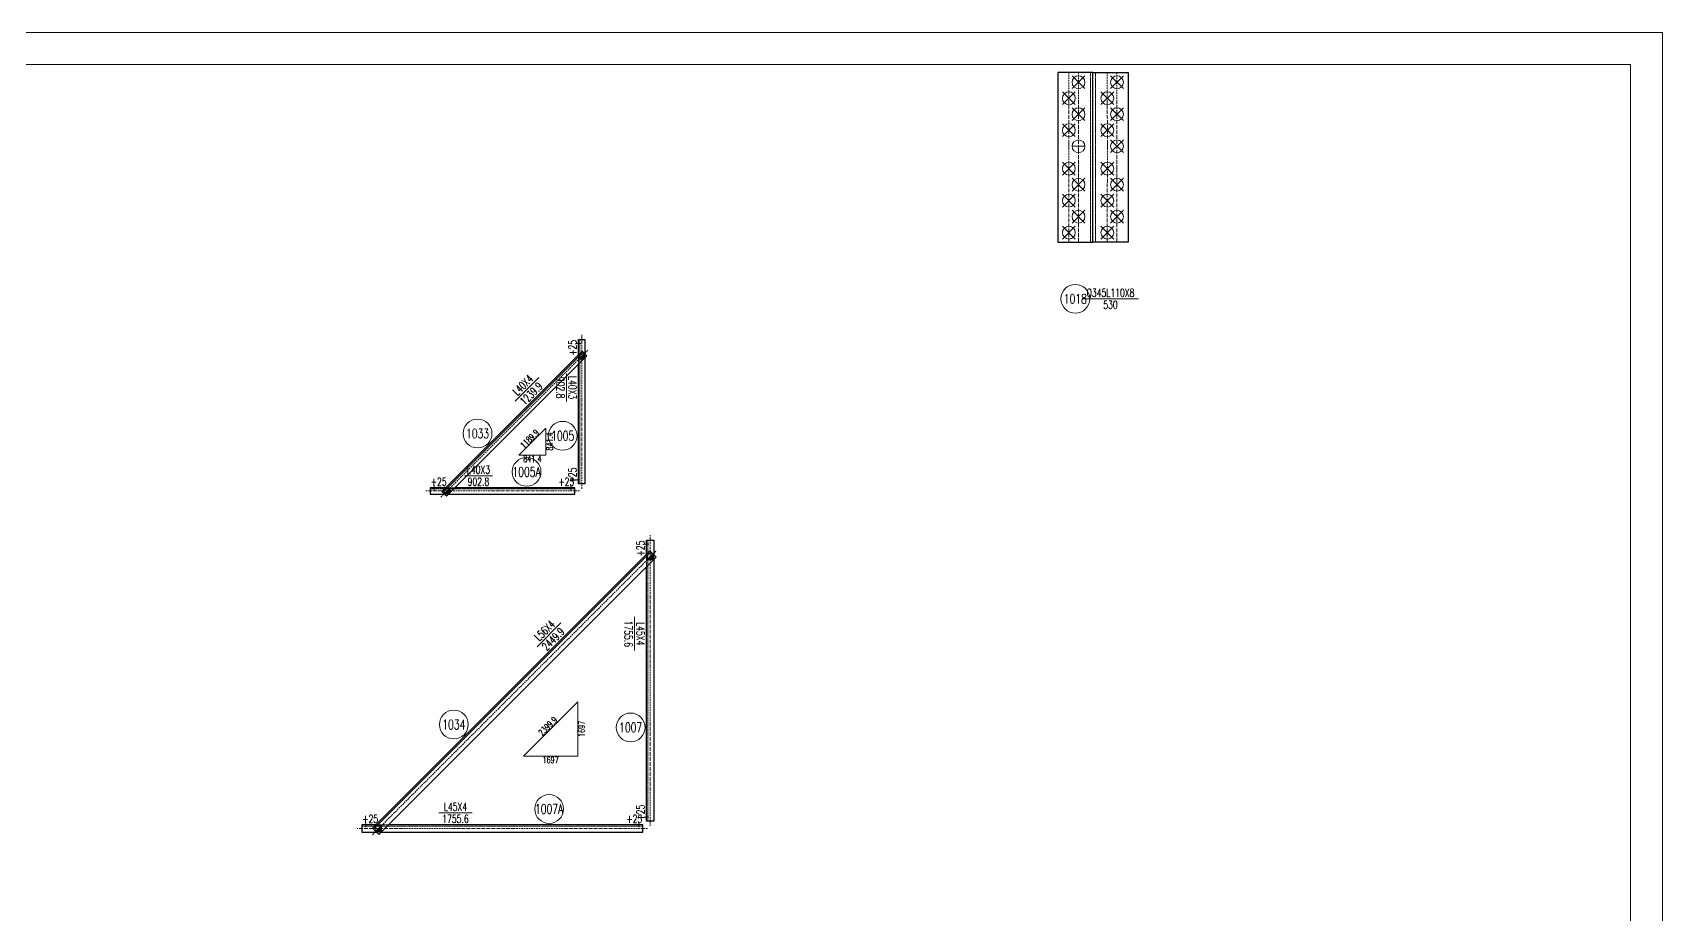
# Model space of a CAD drawing. Extents: x -13400 to 20340, y -61006 to 71674.
# Drawn here: x 10155 to 20340, y -54636 to -49126 of the extents above; entities that cross this region are included whole.
import ezdxf
from ezdxf.enums import TextEntityAlignment as Align

# ---------------------------------------------------------------- set-up
doc = ezdxf.new("R2010")
doc.units = 0
doc.header["$MEASUREMENT"] = 0
doc.linetypes.add('Dash', pattern=[2.75, 2, -0.75])
doc.linetypes.add('DashDot', pattern=[15.6, 9, -3, 0.6, -3])
doc.layers.get('0').update_dxf_attribs({"linetype": 'CONTINUOUS', "lineweight": 25})
doc.styles.get("Standard").update_dxf_attribs({"font": 'simplex.shx', "width": 0.7, "height": 3, "bigfont": 'gbhzfs.shx'})

# ---------------------------------------------------------------- blocks, each defined once
blk = doc.blocks.new('M16X40S')
at = {"color": 3, "linetype": 'Continuous', "lineweight": 13}
blk.add_line((-0.707, -0.707), (0.707, 0.707), dxfattribs=at)
blk.add_circle((0, 0), 1, dxfattribs=at)
for radius in [0.9, 0.8, 0.7, 0.6, 0.5, 0.4, 0.3, 0.2, 0.1]:
    blk.add_arc((0, 0), radius, 225, 45, dxfattribs=at)
blk = doc.blocks.new('M20X65S')
at = {"color": 3, "linetype": 'Continuous', "lineweight": 13}
for p, q in [((-1, -1), (1, 1)), ((-1, 1), (1, -1))]:
    blk.add_line(p, q, dxfattribs=at)
blk.add_circle((0, 0), 1, dxfattribs=at)
blk = doc.blocks.new('StepBolt')
at = {"color": 3, "linetype": 'Continuous', "lineweight": 13}
for p, q in [((-1, 0), (1, 0)), ((0, 0), (0, -1))]:
    blk.add_line(p, q, dxfattribs=at)
blk.add_circle((0, 0), 1, dxfattribs=at)

msp = doc.modelspace()

# ---------------------------------------------------------------- linework, layer by layer
at = {"color": 7, "linetype": 'Continuous', "lineweight": 18}
for p, q in [((3519.73684, -49126.00648), (20339.73684, -49126.00648)), ((20339.73684, -61006.00648), (20339.73684, -49126.00648)), ((4019.73684, -49326.00648), (20139.73684, -49326.00648)), ((20139.73684, -60806.00648), (20139.73684, -49326.00648))]:
    msp.add_line(p, q, dxfattribs=at)
at = {"color": 2, "linetype": 'DashDot', "lineweight": 15}
for p, q in [((16630.84516, -49376.00648), (16630.69275, -49856.00648)), ((16630.84516, -49376.00648), (16630.69275, -49856.00648)), ((16690.84516, -49376.00648), (16690.69275, -49989.33981)), ((16690.84516, -49376.00648), (16690.69275, -49989.33981)), ((16870.84516, -49376.00648), (16870.99757, -49856.00648)), ((16870.84516, -49376.00648), (16870.99757, -49856.00648)), ((16930.84516, -49376.00648), (16930.99757, -49989.33981)), ((16930.84516, -49376.00648), (16930.99757, -49989.33981)), ((16630.84516, -50436.00648), (16630.69275, -49822.67314)), ((16630.84516, -50436.00648), (16630.69275, -49822.67314)), ((16870.84516, -50436.00648), (16870.99757, -49822.67314)), ((16870.84516, -50436.00648), (16870.99757, -49822.67314)), ((16690.84516, -50436.00648), (16690.69275, -49956.00648)), ((16690.84516, -50436.00648), (16690.69275, -49956.00648)), ((16930.84516, -50436.00648), (16930.99757, -49956.00648)), ((16930.84516, -50436.00648), (16930.99757, -49956.00648)), ((13586.29477, -51976.03164), (13586.29478, -51013.25382)), ((12705.99715, -52028.55144), (13625.18565, -51109.36295)), ((13572.66584, -51989.66057), (12609.88802, -51989.66057)), ((14014.07011, -54082.64605), (14014.07011, -52267.09043)), ((12278.22181, -54137.93873), (14052.96098, -52363.19956)), ((13997.66831, -54099.04786), (12182.11269, -54099.04786))]:
    msp.add_line(p, q, dxfattribs=at)
at = {"color": 1, "linetype": 'Dash', "lineweight": 20}
for p, q in [((16764.84516, -50436.00648), (16764.84516, -49376.00648)), ((16796.84516, -50436.00648), (16796.84516, -49376.00648)), ((13574.29477, -51946.03164), (13574.29478, -51043.25382)), ((13566.29478, -51196.53809), (13566.29478, -51139.96955)), ((13606.29478, -51132.89848), (13606.29478, -51156.53809)), ((13542.66584, -51977.66057), (12639.88802, -51977.66057)), ((12729.53268, -52009.66057), (12753.17229, -52009.66057)), ((12793.17229, -51969.66057), (12736.60375, -51969.66057)), ((13999.07011, -54052.64605), (13999.07011, -52297.09043)), ((13991.07011, -52464.68841), (13991.07011, -52385.49245)), ((14036.07011, -52388.73509), (14036.07011, -52419.68841)), ((12379.71067, -54076.04786), (12300.51471, -54076.04786)), ((13967.66831, -54084.04786), (12212.11269, -54084.04786)), ((12303.75735, -54121.04786), (12334.71067, -54121.04786))]:
    msp.add_line(p, q, dxfattribs=at)
at = {"color": 7, "linetype": 'Continuous', "lineweight": 13}
for p, q in [((16715.84516, -50789.33981), (17065.84516, -50789.33981)), ((13170.29706, -51429.90125), (13318.78948, -51281.40882)), ((13491.29477, -51431.67976), (13491.29477, -51256.67976)), ((13028.31396, -51894.66057), (12853.31396, -51894.66057)), ((13307.23198, -52963.26456), (13455.72441, -52814.77214)), ((13916.07011, -52987.27564), (13916.07011, -52777.27564)), ((12902.29789, -54001.04786), (12692.29789, -54001.04786))]:
    msp.add_line(p, q, dxfattribs=at)
at = {"color": 7, "linetype": 'Continuous', "lineweight": 30}
for p, q in [((12718.72507, -51998.85296), (13595.48716, -51122.09087)), ((12285.29288, -54102.58339), (14017.60564, -52370.27063))]:
    msp.add_line(p, q, dxfattribs=at)
at = {"color": 1, "linetype": 'Continuous', "lineweight": 18}
for p, q in [((13361.91964, -51597.00409), (13193.63829, -51765.28544)), ((13361.91964, -51765.28544), (13361.91964, -51597.00409)), ((13193.63829, -51765.28544), (13361.91964, -51765.28544)), ((13561.54813, -53307.13439), (13222.15665, -53646.52588)), ((13561.54813, -53646.52588), (13561.54813, -53307.13439)), ((13222.15665, -53646.52588), (13561.54813, -53646.52588))]:
    msp.add_line(p, q, dxfattribs=at)
at = {"color": 7, "linetype": 'Continuous', "lineweight": 30}
for points in [[(16780.84516, -49376.00648), (16560.84516, -49376.00648)], [(16560.84516, -49376.00648), (16560.84516, -50436.00648)], [(16780.84516, -50436.00648), (16780.84516, -49376.00648)], [(16780.84516, -49376.00648), (17000.84516, -49376.00648)], [(16780.84516, -50436.00648), (16780.84516, -49376.00648)], [(17000.84516, -49376.00648), (17000.84516, -50436.00648)], [(16560.84516, -50436.00648), (16780.84516, -50436.00648)], [(17000.84516, -50436.00648), (16780.84516, -50436.00648)], [(12713.06822, -51993.1961), (13589.83031, -51116.43401)], [(13566.29478, -51139.96955), (13566.29478, -51043.25382)], [(13566.29478, -51043.25382), (13606.29478, -51043.25382)], [(13589.83031, -51116.43401), (13618.11458, -51144.71828)], [(13606.29478, -51043.25382), (13606.29478, -51132.89848)], [(13618.11458, -51144.71828), (12741.35249, -52021.48037)], [(13566.29477, -51946.03164), (13566.29478, -51196.53809)], [(13606.29478, -51156.53809), (13606.29477, -51946.03164)], [(12736.60375, -51969.66057), (12639.88802, -51969.66057)], [(12639.88802, -51969.66057), (12639.88802, -52009.66057)], [(12639.88802, -52009.66057), (12729.53268, -52009.66057)], [(12741.35249, -52021.48037), (12713.06822, -51993.1961)], [(12753.17229, -52009.66057), (13542.66584, -52009.66057)], [(13542.66584, -51969.66057), (12793.17229, -51969.66057)], [(13542.66584, -52009.66057), (13542.66584, -51969.66057)], [(13606.29477, -51946.03164), (13566.29477, -51946.03164)], [(13991.07011, -52385.49245), (13991.07011, -52297.09043)], [(13991.07011, -52297.09043), (14036.07011, -52297.09043)], [(14036.07011, -52297.09043), (14036.07011, -52388.73509)], [(12279.63603, -54096.92654), (14011.94879, -52364.61377)], [(14051.54677, -52404.21175), (12319.23401, -54136.52452)], [(14011.94879, -52364.61377), (14051.54677, -52404.21175)], [(14036.07011, -52419.68841), (14036.07011, -54052.64605)], [(13991.07011, -54052.64605), (13991.07011, -52464.68841)], [(12300.51471, -54076.04786), (12212.11269, -54076.04786)], [(12212.11269, -54076.04786), (12212.11269, -54121.04786)], [(13967.66831, -54076.04786), (12379.71067, -54076.04786)], [(13967.66831, -54121.04786), (13967.66831, -54076.04786)], [(14036.07011, -54052.64605), (13991.07011, -54052.64605)], [(12212.11269, -54121.04786), (12303.75735, -54121.04786)], [(12319.23401, -54136.52452), (12279.63603, -54096.92654)], [(12334.71067, -54121.04786), (13967.66831, -54121.04786)]]:
    msp.add_lwpolyline(points, dxfattribs=at)
at = {"color": 3, "linetype": 'Continuous', "lineweight": 20}
for points in [[(13551.29478, -51068.25382), (13581.29478, -51068.25382)], [(13526.29477, -51911.03164), (13526.29477, -51931.03164)], [(13526.29477, -51921.03164), (13566.29477, -51921.03164)], [(12664.88802, -51954.66057), (12664.88802, -51984.66057)], [(13517.66584, -51954.66057), (13517.66584, -51984.66057)], [(13976.07011, -52322.09043), (14006.07011, -52322.09043)], [(12237.11269, -54061.04786), (12237.11269, -54091.04786)], [(13942.66831, -54061.04786), (13942.66831, -54091.04786)], [(13976.07011, -54027.64605), (14006.07011, -54027.64605)]]:
    msp.add_lwpolyline(points, dxfattribs=at)
at = {"color": 7, "linetype": 'Continuous', "lineweight": 13}
for centre in [(16670.84516, -50789.33981), (12935.31868, -51630.9385), (13467.29477, -51645.1057), (13241.7399, -51870.66057), (12787.07004, -53449.48538), (13892.07011, -53467.46085), (13382.4831, -53977.04786)]:
    msp.add_circle(centre, 90, dxfattribs=at)

# ---------------------------------------------------------------- block references
at = {"color": 3, "linetype": 'Continuous', "lineweight": 13}
for name, p, xscale, yscale, zscale in [('M20X65S', (16690.73085, -49436.00648), 39.99999999996361, 39.99999999996361, 39.99999999996361), ('M20X65S', (16930.95947, -49436.00648), 39.99999999996361, 39.99999999996361, 39.99999999996361), ('M20X65S', (16630.73085, -49536.00648), 39.99999999996361, 39.99999999996361, 39.99999999996361), ('M20X65S', (16870.95947, -49536.00648), 39.99999999996361, 39.99999999996361, 39.99999999996361), ('M20X65S', (16690.73085, -49636.00648), 39.99999999996361, 39.99999999996361, 39.99999999996361), ('M20X65S', (16930.95947, -49636.00648), 39.99999999996361, 39.99999999996361, 39.99999999996361), ('M20X65S', (16630.73085, -49736.00648), 39.99999999996361, 39.99999999996361, 39.99999999996361), ('M20X65S', (16870.95947, -49736.00648), 39.99999999996361, 39.99999999996361, 39.99999999996361), ('StepBolt', (16690.73085, -49836.00648), 39.99999999996361, 39.99999999996361, 39.99999999996361), ('M20X65S', (16930.95947, -49836.00648), 39.99999999996361, 39.99999999996361, 39.99999999996361), ('M20X65S', (16630.73085, -49976.00648), 39.99999999996361, 39.99999999996361, 39.99999999996361), ('M20X65S', (16870.95947, -49976.00648), 39.99999999996361, 39.99999999996361, 39.99999999996361), ('M20X65S', (16690.73085, -50076.00648), 39.99999999996361, 39.99999999996361, 39.99999999996361), ('M20X65S', (16930.95947, -50076.00648), 39.99999999996361, 39.99999999996361, 39.99999999996361), ('M20X65S', (16630.73085, -50176.00648), 39.99999999996361, 39.99999999996361, 39.99999999996361), ('M20X65S', (16870.95947, -50176.00648), 39.99999999996361, 39.99999999996361, 39.99999999996361), ('M20X65S', (16690.73085, -50276.00648), 39.99999999996361, 39.99999999996361, 39.99999999996361), ('M20X65S', (16930.95947, -50276.00648), 39.99999999996361, 39.99999999996361, 39.99999999996361), ('M20X65S', (16630.73085, -50376.00648), 39.99999999996361, 39.99999999996361, 39.99999999996361), ('M20X65S', (16870.95947, -50376.00648), 39.99999999996361, 39.99999999996361, 39.99999999996361), ('M16X40S', (13586.29478, -51148.25382), 19.99999999998182, 19.99999999998182, 19.99999999998182), ('M16X40S', (12744.88802, -51989.66057), 19.99999999998182, 19.99999999998182, 19.99999999998182), ('M16X40S', (14014.07011, -52402.09043), 19.99999999998182, 19.99999999998182, 19.99999999998182), ('M16X40S', (12317.11269, -54099.04786), 19.99999999998182, 19.99999999998182, 19.99999999998182)]:
    msp.add_blockref(name, p, dxfattribs=dict(at, xscale=xscale, yscale=yscale, zscale=zscale))

# ---------------------------------------------------------------- texts
at = {"color": 7, "linetype": 'Continuous', "lineweight": 13, "width": 0.7}
for s, height, p in [('1018', 60, (16670.84516, -50789.33981)), ('Q345L110X8', 50, (16890.84516, -50751.83981)), ('530', 50, (16890.84516, -50826.83981)), ('1033', 60, (12935.31868, -51630.9385)), ('1005', 60, (13467.29477, -51645.1057)), ('L40X3', 50, (12940.81396, -51857.16057)), ('1005A', 60, (13241.7399, -51870.66057)), ('+25', 50, (12692.38802, -51932.16057)), ('902.8', 50, (12940.81396, -51932.16057)), ('+25', 50, (13490.16584, -51932.16057)), ('1034', 60, (12787.07004, -53449.48538)), ('1007', 60, (13892.07011, -53467.46085)), ('L45X4', 50, (12797.29789, -53963.54786)), ('1007A', 60, (13382.4831, -53977.04786)), ('+25', 50, (12264.61269, -54038.54786)), ('1755.6', 50, (12797.29789, -54038.54786)), ('+25', 50, (13915.16831, -54038.54786))]:
    msp.add_text(s, height=height, dxfattribs=at).set_placement(p, align=Align.MIDDLE_CENTER)
for s, rotation, p in [('+25', 90, (13528.79478, -51095.75382)), ('L40X4', 44.999999859, (13218.02677, -51329.13853)), ('1239.9', 44.999999859, (13271.05977, -51382.17154)), ('902.8', 270, (13453.79477, -51344.17976)), ('L40X3', 270, (13528.79477, -51344.17976)), ('+25', 90, (13528.79477, -51893.53164)), ('+25', 90, (13953.57011, -52349.59043)), ('L56X4', 45.000000019, (13354.96169, -52862.50185)), ('2449.9', 45.000000019, (13407.9947, -52915.53486)), ('1755.6', 270, (13878.57011, -52882.27564)), ('L45X4', 270, (13953.57011, -52882.27564)), ('+25', 90, (13953.57011, -54000.14605))]:
    msp.add_text(s, height=50, rotation=rotation, dxfattribs=at).set_placement(p, align=Align.MIDDLE_CENTER)
at = {"color": 7, "linetype": 'Continuous', "lineweight": 20, "width": 0.7}
for s, rotation, p in [('1189.9', 44.999999859, (13260.8084, -51664.1742)), ('841.4', 90, (13385.91964, -51681.14476)), ('841.4', 360, (13277.77896, -51789.28544)), ('2399.9', 45.000000019, (13374.88183, -53459.85957)), ('1697', 90, (13585.54813, -53476.83013))]:
    msp.add_text(s, height=40, rotation=rotation, dxfattribs=at).set_placement(p, align=Align.MIDDLE_CENTER)
msp.add_text('1697', height=40, dxfattribs=at).set_placement((13391.85239, -53670.52588), align=Align.MIDDLE_CENTER)

doc.saveas('drawing.dxf')
